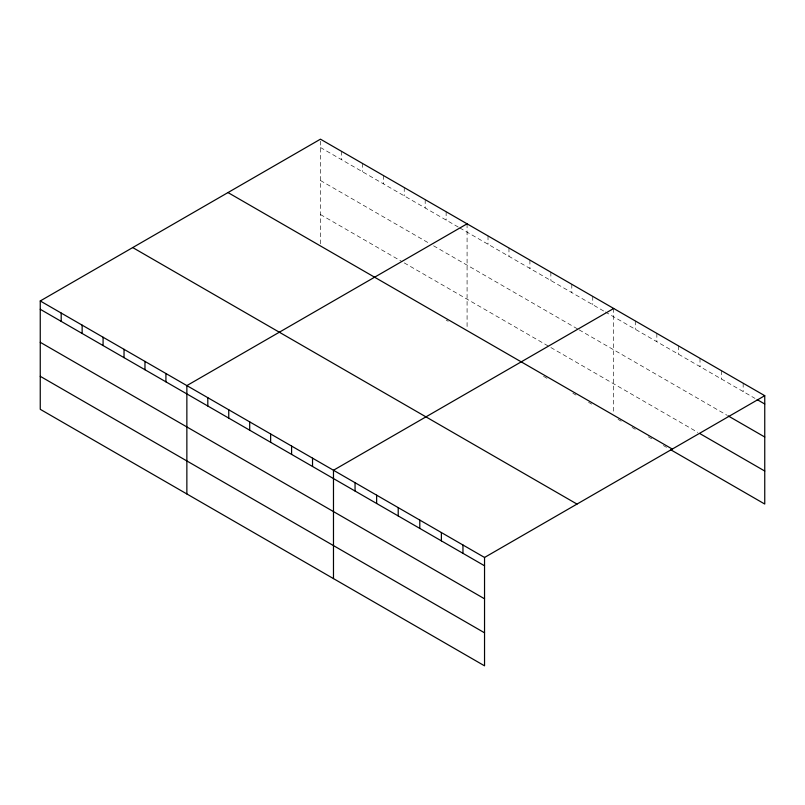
<?xml version="1.0" encoding="UTF-8"?>
<svg xmlns="http://www.w3.org/2000/svg" width="805" height="805" viewBox="0 0 805 805"><rect width="100%" height="100%" fill="white"/><g stroke="black" fill="none" stroke-linecap="round" stroke-linejoin="round"><path stroke-width="0.6" stroke-dasharray="4.03 3.02" d="M320.46 243.865L320.46 139.174M320.46 147.496L458.699 227.312M459.746 227.916L604.263 311.354M605.31 311.958L755.04 398.405M320.46 180.511L429.377 243.392M433.563 245.807L578.091 329.245M579.137 329.859L726.985 415.219M320.46 214.522L402.148 261.685M404.241 262.893L548.758 346.331M550.862 347.539L697.855 432.406M446.131 320.088L448.224 321.296M543.526 376.317L547.712 378.742M572.848 393.253L575.988 395.064M588.556 402.319L591.705 404.13M618.009 419.325L621.249 421.196M632.036 427.425L635.276 429.286M648.216 436.763L652.533 439.258M663.33 445.487L666.56 447.359M743.166 383.22L743.166 391.552M721.592 370.763L721.592 379.085M700.008 358.305L700.008 366.627M678.434 345.848L678.434 354.17M656.85 333.391L656.85 341.712M635.276 320.933L635.276 329.255M613.692 308.476L613.692 413.166M592.752 296.381L592.752 304.703M571.802 284.286L571.802 292.607M550.862 272.191L550.862 280.512M529.911 260.106L529.911 268.427M508.971 248.01L508.971 256.332M488.021 235.915L488.021 244.237M467.081 223.82L467.081 328.51M446.131 211.735L446.131 220.057M425.191 199.64L425.191 207.962M404.241 187.545L404.241 195.867M383.301 175.46L383.301 183.781M362.351 163.365L362.351 171.686M341.411 151.27L341.411 159.591"/><path stroke-width="1.21" d="M484.54 598.799L484.54 557.463L40.25 300.959L40.25 409.312L484.54 665.826L484.54 598.799L40.25 342.296M670.877 449.844L764.75 504.041L764.75 395.688L320.46 139.174L40.25 300.959M467.081 223.82L186.861 385.605L186.861 493.958M613.692 308.476L333.481 470.251L333.481 578.614M484.54 557.463L764.75 395.688M757.193 399.642L764.75 404.009M728.062 415.843L764.75 437.014M700.008 433.654L764.75 471.036M227.996 192.566L672.276 449.069M132.724 247.568L577.004 504.081M40.25 309.281L484.54 565.784M40.25 376.307L484.54 632.811M462.956 545.005L462.956 553.327M441.382 532.548L441.382 540.869M419.797 520.09L419.797 528.412M398.213 507.633L398.213 515.955M376.639 495.166L376.639 503.487M355.055 482.708L355.055 491.03M312.531 458.156L312.531 466.477M291.591 446.071L291.591 454.392M270.641 433.976L270.641 442.297M249.701 421.88L249.701 430.202M228.751 409.785L228.751 418.117M207.811 397.7L207.811 406.022M165.921 373.51L165.921 381.832M144.97 361.415L144.97 369.747M124.03 349.33L124.03 357.651M103.08 337.235L103.08 345.556M82.14 325.14L82.14 333.461M61.19 313.054L61.19 321.376"/></g></svg>
